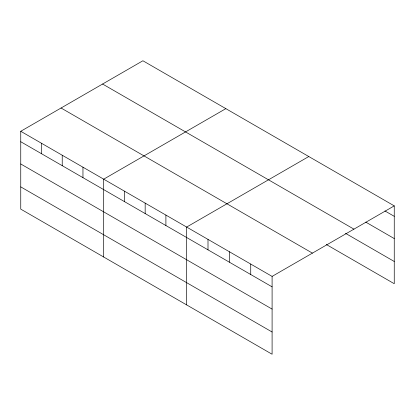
<?xml version="1.0" encoding="UTF-8"?>
<svg xmlns="http://www.w3.org/2000/svg" width="415" height="415" viewBox="0 0 415 415"><rect width="100%" height="100%" fill="white"/><g stroke="black" fill="none" stroke-linecap="round" stroke-linejoin="round"><path stroke-width="0.62" d="M20.75 131.285L272.095 276.4L272.095 354.239L20.75 209.124L20.75 131.285L142.905 60.761L394.25 205.876L394.25 283.715L326.32 244.497M225.848 108.647L103.693 179.171L103.693 257.015M308.791 156.538L186.636 227.062L186.636 304.901M272.095 276.4L394.25 205.876M384.938 210.945L394.25 216.324M365.765 222.113L394.25 238.563M102.593 84.032L353.938 229.147M345.498 233.329L394.25 261.476M61.062 108.014L312.407 253.124M20.75 141.733L272.095 286.848M20.75 163.972L272.095 309.087M20.75 186.885L272.095 332M250.733 264.065L250.733 274.512M229.365 251.729L229.365 262.176M208.003 239.393L208.003 249.846M165.901 215.089L165.901 225.537M145.167 203.117L145.167 213.564M124.433 191.144L124.433 201.591M82.959 167.204L82.959 177.651M62.224 155.231L62.224 165.678M41.484 143.258L41.484 153.706"/></g></svg>
